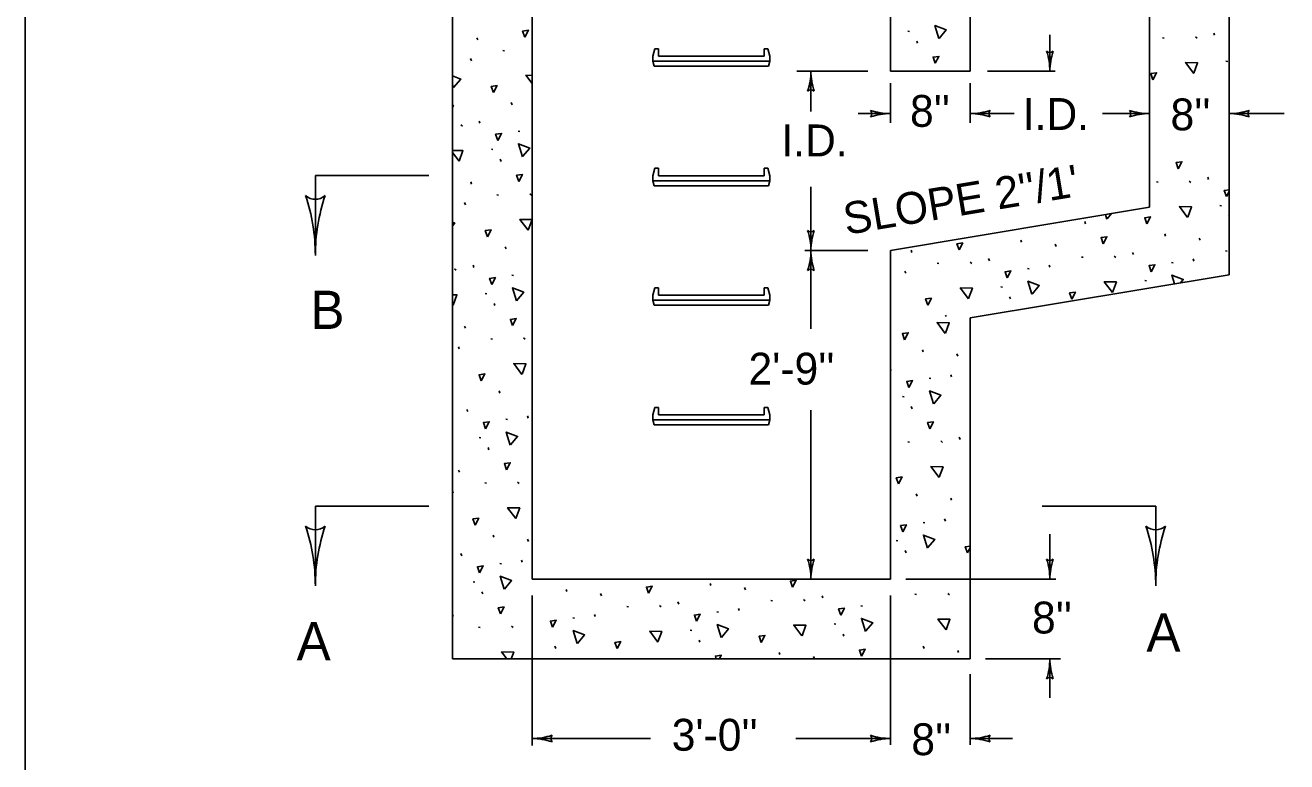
# Model space of a CAD drawing. Extents: x 1007 to 1035.5, y 1000.5 to 1021.5.
# Drawn here: x 1007 to 1014.92, y 1005.58 to 1010.2 of the extents above; entities that cross this region are included whole.
import ezdxf

# ---------------------------------------------------------------- set-up
doc = ezdxf.new("R2010")
doc.units = 0
for name, color, linetype in [('Level 1', 7, 'Continuous'), ('Level 10', 7, 'Continuous'), ('Level 11', 7, 'Continuous')]:
    doc.layers.add(name, color=color, linetype=linetype)

msp = doc.modelspace()

# ---------------------------------------------------------------- linework, layer by layer
at = {"layer": 'Level 1'}
for p, q in [((1010.182, 1006.7249), (1010.182, 1014.0063)), ((1014.057, 1011.9436), (1014.057, 1009.0583)), ((1012.932, 1010.6624), (1012.932, 1009.9124)), ((1009.6819, 1006.2249), (1009.6819, 1010.5062)), ((1012.432, 1010.5062), (1012.432, 1009.9124)), ((1014.557, 1010.5062), (1014.557, 1008.6348)), ((1012.5402, 1010.164), (1012.5506, 1010.1619)), ((1009.8401, 1010.1088), (1009.8348, 1010.1224)), ((1012.6012, 1010.0871), (1012.5959, 1010.1007)), ((1013.432, 1010.1397), (1013.432, 1009.9124)), ((1014.1393, 1010.1223), (1014.1498, 1010.1202)), ((1014.3455, 1010.1277), (1014.356, 1010.1193)), ((1014.4663, 1010.1373), (1014.4611, 1010.151)), ((1009.9991, 1010.042), (1010.0095, 1010.0399)), ((1010.9515, 1010.0529), (1010.9398, 1010.0061)), ((1010.9398, 1009.9748), (1010.9398, 1010.0061)), ((1010.9515, 1010.0529), (1010.9749, 1010.0529)), ((1010.9749, 1010.0061), (1010.9749, 1010.0529)), ((1010.9749, 1010.0061), (1011.6389, 1010.0061)), ((1011.6389, 1010.0061), (1011.6389, 1010.0529)), ((1011.6389, 1010.0529), (1011.6624, 1010.0529)), ((1011.6624, 1010.0529), (1011.6742, 1010.0061)), ((1011.6742, 1010.0061), (1011.6742, 1009.9748)), ((1009.8013, 1009.9782), (1009.796, 1009.9918)), ((1010.9398, 1009.9748), (1011.6742, 1009.9748)), ((1010.9398, 1009.9748), (1010.9476, 1009.9435)), ((1010.9476, 1009.9435), (1011.6663, 1009.9435)), ((1011.6742, 1009.9748), (1011.6663, 1009.9435)), ((1014.5376, 1009.9743), (1014.5481, 1009.9722)), ((1011.8426, 1009.9124), (1012.2883, 1009.9124)), ((1011.932, 1009.9124), (1011.932, 1009.6588)), ((1012.432, 1009.9124), (1012.932, 1009.9124)), ((1013.4652, 1009.9124), (1013.0395, 1009.9124)), ((1012.432, 1009.8371), (1012.432, 1009.5887)), ((1012.932, 1009.8371), (1012.932, 1009.5887)), ((1010.0566, 1009.7018), (1010.0513, 1009.7155)), ((1012.2284, 1009.646), (1012.432, 1009.646)), ((1013.2085, 1009.646), (1012.932, 1009.646)), ((1014.057, 1009.646), (1013.7628, 1009.646)), ((1014.557, 1009.646), (1014.9036, 1009.646)), ((1009.7338, 1009.576), (1009.7443, 1009.5676)), ((1009.8547, 1009.5857), (1009.8494, 1009.5993)), ((1010.0935, 1009.5369), (1010.104, 1009.5348)), ((1009.9259, 1009.4226), (1009.9363, 1009.4205)), ((1009.9869, 1009.3457), (1009.9817, 1009.3593)), ((1010.9515, 1009.3029), (1010.9398, 1009.2561)), ((1010.9515, 1009.3029), (1010.9749, 1009.3029)), ((1010.9749, 1009.2561), (1010.9749, 1009.3029)), ((1011.6389, 1009.2561), (1011.6389, 1009.3029)), ((1011.6389, 1009.3029), (1011.6624, 1009.3029)), ((1011.6624, 1009.3029), (1011.6742, 1009.2561)), ((1008.8211, 1009.2567), (1009.5343, 1009.2567)), ((1008.8211, 1009.2567), (1008.8211, 1008.7567)), ((1009.8018, 1009.2043), (1009.7966, 1009.2179)), ((1010.9398, 1009.2248), (1010.9398, 1009.2561)), ((1010.9398, 1009.2248), (1011.6742, 1009.2248)), ((1010.9398, 1009.2248), (1010.9476, 1009.1935)), ((1010.9749, 1009.2561), (1011.6389, 1009.2561)), ((1011.6742, 1009.2248), (1011.6663, 1009.1935)), ((1011.6742, 1009.2561), (1011.6742, 1009.2248)), ((1014.1011, 1009.2178), (1014.1115, 1009.2156)), ((1014.3073, 1009.2231), (1014.3178, 1009.2148)), ((1014.4281, 1009.2328), (1014.4228, 1009.2464)), ((1009.9608, 1009.1374), (1009.9713, 1009.1353)), ((1010.167, 1009.1428), (1010.1774, 1009.1345)), ((1010.9476, 1009.1935), (1011.6663, 1009.1935)), ((1011.932, 1009.1874), (1011.932, 1008.7874)), ((1009.763, 1009.0736), (1009.7578, 1009.0873)), ((1012.432, 1008.7874), (1014.057, 1009.0583)), ((1014.4993, 1009.0698), (1014.5098, 1009.0677)), ((1014.557, 1009.0016), (1014.5552, 1009.0064)), ((1013.6558, 1008.9546), (1013.6506, 1008.9682)), ((1013.2541, 1008.8393), (1013.2488, 1008.8529)), ((1013.4707, 1008.8132), (1013.4655, 1008.8268)), ((1014.1587, 1008.8776), (1014.1534, 1008.8912)), ((1014.3753, 1008.8514), (1014.37, 1008.865)), ((1010.0183, 1008.7973), (1010.0131, 1008.8109)), ((1011.8934, 1008.7874), (1012.2883, 1008.7874)), ((1011.932, 1008.7874), (1011.932, 1008.2957)), ((1012.432, 1008.7874), (1012.432, 1006.7249)), ((1012.5662, 1008.7749), (1012.5609, 1008.7885)), ((1013.0521, 1008.7232), (1013.0468, 1008.7368)), ((1013.6297, 1008.7463), (1013.6402, 1008.7443)), ((1013.8358, 1008.7518), (1013.8463, 1008.7433)), ((1013.9567, 1008.7614), (1013.9514, 1008.775)), ((1014.3364, 1008.7208), (1014.3312, 1008.7343)), ((1014.5342, 1008.7846), (1014.5447, 1008.7825)), ((1009.6956, 1008.6714), (1009.706, 1008.6631)), ((1009.8163, 1008.6812), (1009.8111, 1008.6948)), ((1012.5273, 1008.6442), (1012.5221, 1008.6578)), ((1012.7251, 1008.7081), (1012.7356, 1008.7059)), ((1012.9313, 1008.7134), (1012.9418, 1008.7051)), ((1013.291, 1008.6744), (1013.3014, 1008.6723)), ((1013.4318, 1008.6825), (1013.4267, 1008.6961)), ((1014.1955, 1008.7127), (1014.206, 1008.7106)), ((1010.0553, 1008.6324), (1010.0657, 1008.6303)), ((1012.932, 1008.3639), (1014.557, 1008.6348)), ((1014.0279, 1008.5983), (1014.0384, 1008.5963)), ((1009.8877, 1008.5181), (1009.8981, 1008.516)), ((1010.9515, 1008.5529), (1010.9398, 1008.5061)), ((1010.9398, 1008.4748), (1010.9398, 1008.5061)), ((1010.9515, 1008.5529), (1010.9749, 1008.5529)), ((1010.9749, 1008.5061), (1010.9749, 1008.5529)), ((1010.9749, 1008.5061), (1011.6389, 1008.5061)), ((1011.6389, 1008.5061), (1011.6389, 1008.5529)), ((1011.6389, 1008.5529), (1011.6624, 1008.5529)), ((1011.6624, 1008.5529), (1011.6742, 1008.5061)), ((1011.6742, 1008.5061), (1011.6742, 1008.4748)), ((1013.1234, 1008.5601), (1013.1338, 1008.558)), ((1013.1844, 1008.4832), (1013.1792, 1008.4968)), ((1009.9487, 1008.4412), (1009.9434, 1008.4548)), ((1010.9398, 1008.4748), (1011.6742, 1008.4748)), ((1010.9398, 1008.4748), (1010.9476, 1008.4435)), ((1010.9476, 1008.4435), (1011.6663, 1008.4435)), ((1011.6742, 1008.4748), (1011.6663, 1008.4435)), ((1012.7806, 1008.3733), (1012.7774, 1008.3815)), ((1012.932, 1008.3639), (1012.932, 1006.2249)), ((1009.7636, 1008.2998), (1009.7583, 1008.3133)), ((1009.7248, 1008.1691), (1009.7195, 1008.1827)), ((1009.9225, 1008.2329), (1009.933, 1008.2308)), ((1010.1287, 1008.2383), (1010.1392, 1008.2299)), ((1012.6371, 1008.1508), (1012.6318, 1008.1643)), ((1012.8537, 1008.1246), (1012.8485, 1008.1382)), ((1012.4351, 1008.0346), (1012.432, 1008.0426)), ((1012.674, 1007.9858), (1012.6844, 1007.9838)), ((1012.8148, 1007.9939), (1012.8097, 1008.0075)), ((1009.9801, 1007.8928), (1009.9748, 1007.9064)), ((1012.5064, 1007.8715), (1012.5168, 1007.8694)), ((1009.7781, 1007.7766), (1009.7728, 1007.7903)), ((1010.9515, 1007.8029), (1010.9398, 1007.7561)), ((1010.9515, 1007.8029), (1010.9749, 1007.8029)), ((1010.9749, 1007.7561), (1010.9749, 1007.8029)), ((1011.6389, 1007.7561), (1011.6389, 1007.8029)), ((1011.6389, 1007.8029), (1011.6624, 1007.8029)), ((1011.6624, 1007.8029), (1011.6742, 1007.7561)), ((1011.932, 1007.7861), (1011.932, 1006.7249)), ((1012.5674, 1007.7946), (1012.5622, 1007.8082)), ((1010.017, 1007.7278), (1010.0274, 1007.7258)), ((1010.1578, 1007.7359), (1010.1527, 1007.7495)), ((1010.9398, 1007.7248), (1010.9398, 1007.7561)), ((1010.9398, 1007.7248), (1011.6742, 1007.7248)), ((1010.9398, 1007.7248), (1010.9476, 1007.6935)), ((1010.9749, 1007.7561), (1011.6389, 1007.7561)), ((1011.6742, 1007.7248), (1011.6663, 1007.6935)), ((1011.6742, 1007.7561), (1011.6742, 1007.7248)), ((1010.9476, 1007.6935), (1011.6663, 1007.6935)), ((1009.8493, 1007.6135), (1009.8598, 1007.6114)), ((1009.9104, 1007.5366), (1009.9052, 1007.5503)), ((1012.5413, 1007.5863), (1012.5518, 1007.5843)), ((1012.7474, 1007.5918), (1012.7579, 1007.5833)), ((1012.8683, 1007.6014), (1012.863, 1007.6151)), ((1009.7253, 1007.3953), (1009.7201, 1007.4088)), ((1009.8843, 1007.3283), (1009.8948, 1007.3263)), ((1010.0904, 1007.3338), (1010.1009, 1007.3254)), ((1009.6864, 1007.2645), (1009.6819, 1007.2763)), ((1012.5988, 1007.2462), (1012.5936, 1007.2598)), ((1012.8154, 1007.22), (1012.8103, 1007.2337)), ((1008.8211, 1007.1828), (1009.5343, 1007.1828)), ((1008.8211, 1007.1828), (1008.8211, 1006.6828)), ((1014.0963, 1007.1828), (1013.3832, 1007.1828)), ((1014.0963, 1007.1828), (1014.0963, 1006.6828)), ((1012.6358, 1007.0813), (1012.6462, 1007.0792)), ((1012.7766, 1007.0893), (1012.7714, 1007.1029)), ((1009.9418, 1006.9883), (1009.9366, 1007.0018)), ((1013.432, 1007.0065), (1013.432, 1006.7249)), ((1010.1584, 1006.9621), (1010.1532, 1006.9757)), ((1012.4681, 1006.9669), (1012.4786, 1006.9648)), ((1009.7398, 1006.8721), (1009.7346, 1006.8857)), ((1010.1196, 1006.8313), (1010.1143, 1006.845)), ((1012.5292, 1006.89), (1012.5239, 1006.9037)), ((1009.9787, 1006.8233), (1009.9892, 1006.8213)), ((1009.8111, 1006.709), (1009.8216, 1006.7069)), ((1012.432, 1006.7249), (1010.182, 1006.7249)), ((1011.3046, 1006.6849), (1011.2993, 1006.6985)), ((1012.2091, 1006.7232), (1012.2084, 1006.7249)), ((1012.5284, 1006.7249), (1013.4698, 1006.7249)), ((1009.8722, 1006.6321), (1009.8669, 1006.6457)), ((1010.182, 1006.622), (1010.182, 1005.6802)), ((1010.4, 1006.6466), (1010.3948, 1006.6603)), ((1010.6166, 1006.6204), (1010.6114, 1006.6341)), ((1011.5212, 1006.6588), (1011.5159, 1006.6723)), ((1011.8863, 1006.5973), (1011.8968, 1006.5889)), ((1012.0071, 1006.607), (1012.0018, 1006.6206)), ((1012.432, 1006.622), (1012.432, 1005.6858)), ((1012.5847, 1006.6302), (1012.5952, 1006.6281)), ((1012.7908, 1006.6356), (1012.8013, 1006.6272)), ((1010.7756, 1006.5536), (1010.7861, 1006.5515)), ((1010.9818, 1006.559), (1010.9923, 1006.5507)), ((1011.1026, 1006.5688), (1011.0973, 1006.5823)), ((1011.3414, 1006.52), (1011.3519, 1006.5178)), ((1011.4823, 1006.528), (1011.4771, 1006.5417)), ((1011.6801, 1006.5919), (1011.6906, 1006.5898)), ((1012.246, 1006.5583), (1012.2564, 1006.5562)), ((1009.687, 1006.4907), (1009.6819, 1006.504)), ((1010.4369, 1006.4817), (1010.4473, 1006.4796)), ((1010.5778, 1006.4898), (1010.5726, 1006.5033)), ((1012.0784, 1006.4439), (1012.0888, 1006.4418)), ((1009.846, 1006.4238), (1009.8564, 1006.4218)), ((1010.0522, 1006.4293), (1010.0627, 1006.4208)), ((1011.1738, 1006.4057), (1011.1843, 1006.4035)), ((1012.1394, 1006.367), (1012.1342, 1006.3806)), ((1010.3303, 1006.2904), (1010.3251, 1006.3041)), ((1011.2349, 1006.3288), (1011.2297, 1006.3423)), ((1012.6423, 1006.29), (1012.637, 1006.3037)), ((1009.6819, 1006.2249), (1012.932, 1006.2249)), ((1010.8288, 1006.2249), (1010.8279, 1006.2271)), ((1011.7377, 1006.2518), (1011.7324, 1006.2653)), ((1011.9543, 1006.2256), (1011.9491, 1006.2392)), ((1012.8588, 1006.2638), (1012.8536, 1006.2775)), ((1013.0274, 1006.2249), (1013.4977, 1006.2249)), ((1013.432, 1006.2249), (1013.432, 1005.9811)), ((1012.932, 1006.1295), (1012.932, 1005.6858)), ((1010.182, 1005.7249), (1010.9242, 1005.7249)), ((1011.8377, 1005.7249), (1012.432, 1005.7249)), ((1012.932, 1005.7249), (1013.1968, 1005.7249))]:
    msp.add_line(p, q, dxfattribs=at)
for points in [[(1010.1362, 1010.1247), (1010.1225, 1010.1634), (1010.1592, 1010.1686), (1010.1362, 1010.1247)], [(1012.7356, 1010.1168), (1012.7105, 1010.1985), (1012.7817, 1010.1713), (1012.7367, 1010.1179)], [(1012.7121, 1009.9615), (1012.6985, 1010.0003), (1012.7351, 1010.0054), (1012.7121, 1009.9615)], [(1014.335, 1009.8987), (1014.2835, 1009.9668), (1014.3597, 1009.9655), (1014.3357, 1009.8999)], [(1009.6819, 1009.883), (1009.7343, 1009.863), (1009.6893, 1009.8097)], [(1010.182, 1009.8353), (1010.1433, 1009.8865), (1010.182, 1009.8858)], [(1014.0793, 1009.8583), (1014.0658, 1009.8969), (1014.1023, 1009.9022), (1014.0793, 1009.8583)], [(1009.6883, 1009.8086), (1009.6819, 1009.8292)], [(1009.9391, 1009.778), (1009.9254, 1009.8167), (1009.9621, 1009.8219), (1009.9391, 1009.778)], [(1009.6819, 1009.6963), (1009.6878, 1009.6972), (1009.6819, 1009.686)], [(1009.9666, 1009.4779), (1009.953, 1009.5166), (1009.9897, 1009.5218), (1009.9666, 1009.4779)], [(1010.1213, 1009.3755), (1010.0963, 1009.4571), (1010.1674, 1009.4299), (1010.1224, 1009.3765)], [(1009.6819, 1009.4149), (1009.748, 1009.4138), (1009.724, 1009.3483)], [(1009.7233, 1009.3469), (1009.6819, 1009.4018)], [(1014.2382, 1009.3004), (1014.2246, 1009.3391), (1014.2612, 1009.3443), (1014.2382, 1009.3004)], [(1010.0978, 1009.2201), (1010.0843, 1009.2588), (1010.1209, 1009.2641), (1010.0978, 1009.2201)], [(1014.54, 1009.125), (1014.5264, 1009.1638), (1014.557, 1009.1682)], [(1014.557, 1009.1574), (1014.54, 1009.125)], [(1014.2968, 1008.9941), (1014.2453, 1009.0622), (1014.3214, 1009.061), (1014.2974, 1008.9954)], [(1010.1565, 1008.9138), (1010.105, 1008.9819), (1010.1812, 1008.9807), (1010.1571, 1008.9152)], [(1013.7903, 1008.9843), (1013.7817, 1009.0123)], [(1013.8193, 1009.0187), (1013.7913, 1008.9854)], [(1014.0411, 1008.9537), (1014.0275, 1008.9924), (1014.0641, 1008.9977), (1014.0411, 1008.9537)], [(1009.6819, 1008.9639), (1009.696, 1008.9585), (1009.6819, 1008.9418)], [(1009.9008, 1008.8734), (1009.8872, 1008.9122), (1009.9238, 1008.9173), (1009.9008, 1008.8734)], [(1012.8623, 1008.7908), (1012.8486, 1008.8294), (1012.8853, 1008.8347), (1012.8623, 1008.7908)], [(1013.7668, 1008.829), (1013.7532, 1008.8677), (1013.7898, 1008.8729), (1013.7668, 1008.829)], [(1013.1641, 1008.6153), (1013.1505, 1008.6541), (1013.1871, 1008.6593), (1013.1641, 1008.6153)], [(1014.0687, 1008.6536), (1014.055, 1008.6923), (1014.0917, 1008.6976), (1014.0687, 1008.6536)], [(1009.9283, 1008.5733), (1009.9148, 1008.6121), (1009.9513, 1008.6173), (1009.9283, 1008.5733)], [(1013.3188, 1008.5129), (1013.2938, 1008.5946), (1013.3649, 1008.5673), (1013.3199, 1008.514)], [(1013.8253, 1008.5227), (1013.7738, 1008.5908), (1013.85, 1008.5896), (1013.826, 1008.524)], [(1014.2153, 1008.5778), (1014.1983, 1008.6328), (1014.2694, 1008.6056), (1014.251, 1008.5838)], [(1009.6819, 1008.5098), (1009.7098, 1008.5093), (1009.6857, 1008.4438)], [(1010.0831, 1008.4709), (1010.058, 1008.5526), (1010.1292, 1008.5253), (1010.0842, 1008.472)], [(1012.9208, 1008.4844), (1012.8693, 1008.5525), (1012.9455, 1008.5513), (1012.9214, 1008.4858)], [(1013.5697, 1008.4823), (1013.5561, 1008.521), (1013.5927, 1008.5263), (1013.5697, 1008.4823)], [(1009.6851, 1008.4424), (1009.6819, 1008.4466)], [(1012.6652, 1008.444), (1012.6515, 1008.4828), (1012.6882, 1008.488), (1012.6652, 1008.444)], [(1010.0596, 1008.3156), (1010.046, 1008.3543), (1010.0826, 1008.3595), (1010.0596, 1008.3156)], [(1012.5195, 1008.2268), (1012.5059, 1008.2656), (1012.5426, 1008.2708), (1012.5195, 1008.2268)], [(1012.7753, 1008.2673), (1012.7238, 1008.3353), (1012.7999, 1008.3341), (1012.7758, 1008.2686)], [(1010.1183, 1008.0093), (1010.0667, 1008.0774), (1010.1429, 1008.0762), (1010.1188, 1008.0106)], [(1009.8625, 1007.9688), (1009.8489, 1008.0076), (1009.8855, 1008.0128), (1009.8625, 1007.9688)], [(1012.5471, 1007.9268), (1012.5335, 1007.9655), (1012.5701, 1007.9708), (1012.5471, 1007.9268)], [(1012.7018, 1007.8243), (1012.6768, 1007.906), (1012.7479, 1007.8788), (1012.7029, 1007.8254)], [(1009.8901, 1007.6688), (1009.8765, 1007.7075), (1009.9131, 1007.7128), (1009.8901, 1007.6688)], [(1012.6783, 1007.669), (1012.6648, 1007.7078), (1012.7013, 1007.7129), (1012.6783, 1007.669)], [(1010.0448, 1007.5664), (1010.0198, 1007.648), (1010.0908, 1007.6208), (1010.0458, 1007.5674)], [(1010.0213, 1007.411), (1010.0078, 1007.4498), (1010.0443, 1007.455), (1010.0213, 1007.411)], [(1012.737, 1007.3627), (1012.6854, 1007.4308), (1012.7617, 1007.4296), (1012.7376, 1007.364)], [(1012.4813, 1007.3223), (1012.4677, 1007.361), (1012.5043, 1007.3663), (1012.4813, 1007.3223)], [(1010.0799, 1007.1048), (1010.0284, 1007.1728), (1010.1046, 1007.1716), (1010.0806, 1007.1061)], [(1009.8243, 1007.0643), (1009.8107, 1007.1031), (1009.8473, 1007.1083), (1009.8243, 1007.0643)], [(1012.5088, 1007.0223), (1012.4953, 1007.0609), (1012.5318, 1007.0662), (1012.5088, 1007.0223)], [(1012.6636, 1006.9198), (1012.6385, 1007.0014), (1012.7096, 1006.9743), (1012.6646, 1006.9208)], [(1012.9144, 1006.8892), (1012.9008, 1006.9278), (1012.932, 1006.9323)], [(1012.932, 1006.9228), (1012.9144, 1006.8892)], [(1009.8518, 1006.7643), (1009.8382, 1006.803), (1009.8748, 1006.8083), (1009.8518, 1006.7643)], [(1010.0066, 1006.6618), (1009.9814, 1006.7435), (1010.0526, 1006.7163), (1010.0076, 1006.6629)], [(1010.9127, 1006.6363), (1010.8991, 1006.675), (1010.9357, 1006.6803), (1010.9127, 1006.6363)], [(1011.8173, 1006.6746), (1011.8036, 1006.7133), (1011.8403, 1006.7185), (1011.8173, 1006.6746)], [(1009.9831, 1006.5065), (1009.9695, 1006.5453), (1010.0061, 1006.5504), (1009.9831, 1006.5065)], [(1012.1191, 1006.4992), (1012.1055, 1006.5379), (1012.1421, 1006.5432), (1012.1191, 1006.4992)], [(1010.31, 1006.4227), (1010.2964, 1006.4614), (1010.333, 1006.4666), (1010.31, 1006.4227)], [(1011.2145, 1006.4609), (1011.2009, 1006.4997), (1011.2376, 1006.5049), (1011.2145, 1006.4609)], [(1011.3693, 1006.3585), (1011.3442, 1006.4401), (1011.4153, 1006.4129), (1011.3703, 1006.3596)], [(1011.8758, 1006.3683), (1011.8243, 1006.4363), (1011.9005, 1006.4352), (1011.8764, 1006.3696)], [(1012.2738, 1006.3968), (1012.2488, 1006.4784), (1012.3199, 1006.4512), (1012.2749, 1006.3978)], [(1012.7803, 1006.4065), (1012.7288, 1006.4746), (1012.805, 1006.4734), (1012.781, 1006.4078)], [(1010.4648, 1006.3203), (1010.4397, 1006.4018), (1010.5108, 1006.3747), (1010.4658, 1006.3213)], [(1010.9713, 1006.33), (1010.9198, 1006.3981), (1010.9959, 1006.3968), (1010.9719, 1006.3313)], [(1011.6202, 1006.3278), (1011.6065, 1006.3666), (1011.6432, 1006.3718), (1011.6202, 1006.3278)], [(1010.7156, 1006.2896), (1010.702, 1006.3283), (1010.7386, 1006.3335), (1010.7156, 1006.2896)], [(1012.2503, 1006.2414), (1012.2368, 1006.2802), (1012.2733, 1006.2853), (1012.2503, 1006.2414)], [(1010.023, 1006.2249), (1009.9902, 1006.2683), (1010.0663, 1006.2671), (1010.0509, 1006.2249)], [(1011.3382, 1006.2249), (1011.3322, 1006.2418), (1011.3688, 1006.2471), (1011.3573, 1006.2249)]]:
    msp.add_lwpolyline(points, dxfattribs=at)
for centre, radius, start, end in [((1013.432, 1010.0611), 0.0313, 228.7746, 310.89129), ((1013.0411, 1009.9124), 0.3909, 0, 18.66878), ((1013.8229, 1009.9124), 0.3909, 161.34716, 179.99389), ((1011.5411, 1009.9124), 0.3909, 341.34716, 359.99389), ((1012.3229, 1009.9124), 0.3909, 179.98778, 180), ((1012.3229, 1009.9124), 0.3909, 180, 198.66878), ((1013.0411, 1009.9124), 0.3909, 359.98778, 0), ((1011.932, 1009.7638), 0.0313, 48.7746, 130.89129), ((1012.2833, 1009.646), 0.0313, 318.7746, 40.89129), ((1012.432, 1009.2551), 0.3909, 90, 108.66878), ((1012.432, 1010.0369), 0.3909, 251.34716, 269.99389), ((1012.432, 1009.2551), 0.3909, 89.98778, 90), ((1012.932, 1010.0369), 0.3909, 269.98778, 270), ((1012.932, 1010.0369), 0.3909, 270, 288.66878), ((1012.932, 1009.2551), 0.3909, 71.34716, 89.99389), ((1013.0807, 1009.646), 0.0313, 138.7746, 220.89129), ((1013.9083, 1009.646), 0.0313, 318.7746, 40.89129), ((1014.057, 1009.2551), 0.3909, 90, 108.66878), ((1014.057, 1010.0369), 0.3909, 251.34716, 269.99389), ((1014.057, 1009.2551), 0.3909, 89.98778, 90), ((1014.557, 1010.0369), 0.3909, 269.98778, 270), ((1014.557, 1010.0369), 0.3909, 270, 288.66878), ((1014.557, 1009.2551), 0.3909, 71.34716, 89.99389), ((1014.7057, 1009.646), 0.0313, 138.7746, 220.89129), ((1007.6492, 1008.7567), 1.1719, 0.00611, 18.65284), ((1008.821, 1009.2023), 0.0938, 229.10871, 311.2254), ((1009.993, 1008.7567), 1.1719, 161.33122, 180), ((1011.932, 1008.9361), 0.0313, 228.7746, 310.89129), ((1011.5411, 1008.7874), 0.3909, 0, 18.66878), ((1012.3229, 1008.7874), 0.3909, 161.34716, 179.99389), ((1009.993, 1008.7567), 1.1719, 180, 180.01223), ((1011.5411, 1008.7874), 0.3909, 341.34716, 359.99389), ((1012.3229, 1008.7874), 0.3909, 179.98778, 180), ((1011.5411, 1008.7874), 0.3909, 359.98778, 0), ((1012.3229, 1008.7874), 0.3909, 180, 198.66878), ((1011.932, 1008.6388), 0.0313, 48.7746, 130.89129), ((1007.6492, 1006.6828), 1.1719, 0.00611, 18.65284), ((1008.821, 1007.1285), 0.0938, 229.10871, 311.2254), ((1009.993, 1006.6828), 1.1719, 161.33122, 180), ((1014.0965, 1007.1285), 0.0938, 228.7746, 310.89129), ((1012.9245, 1006.6828), 1.1719, 0, 18.66878), ((1015.2682, 1006.6828), 1.1719, 161.34716, 179.99389), ((1011.932, 1006.8736), 0.0313, 228.7746, 310.89129), ((1011.5411, 1006.7249), 0.3909, 0, 18.66878), ((1012.3229, 1006.7249), 0.3909, 161.34716, 179.99389), ((1013.432, 1006.8736), 0.0313, 228.7746, 310.89129), ((1013.0411, 1006.7249), 0.3909, 0, 18.66878), ((1013.8229, 1006.7249), 0.3909, 161.34716, 179.99389), ((1009.993, 1006.6828), 1.1719, 180, 180.01223), ((1011.5411, 1006.7249), 0.3909, 359.98778, 0), ((1013.0411, 1006.7249), 0.3909, 359.98778, 0), ((1012.9245, 1006.6828), 1.1719, 359.98778, 0), ((1013.0411, 1006.2249), 0.3909, 341.34716, 359.99389), ((1013.8229, 1006.2249), 0.3909, 179.98778, 180), ((1013.8229, 1006.2249), 0.3909, 180, 198.66878), ((1013.432, 1006.0763), 0.0313, 48.7746, 130.89129), ((1010.182, 1006.1159), 0.3909, 269.98778, 270), ((1010.182, 1006.1159), 0.3909, 270, 288.66878), ((1010.182, 1005.334), 0.3909, 71.34716, 89.99389), ((1010.3307, 1005.7249), 0.0313, 138.7746, 220.89129), ((1012.2833, 1005.725), 0.0313, 318.7746, 40.89129), ((1012.432, 1005.334), 0.3909, 90, 108.66878), ((1012.432, 1006.1159), 0.3909, 251.34716, 269.99389), ((1012.432, 1005.334), 0.3909, 89.98778, 90), ((1012.932, 1006.1159), 0.3909, 269.98778, 270), ((1012.932, 1006.1159), 0.3909, 270, 288.66878), ((1012.932, 1005.334), 0.3909, 71.34716, 89.99389), ((1013.0807, 1005.7249), 0.0313, 138.7746, 220.89129)]:
    msp.add_arc(centre, radius, start, end, dxfattribs=at)
at = {"layer": 'Level 10'}
msp.add_line((1007, 1021.5), (1007, 1000.5), dxfattribs=at)
at = {"layer": 'Level 11'}
msp.add_lwpolyline([(1007, 1000.5), (1035.5, 1000.5), (1035.5, 1021.5), (1007, 1021.5)], close=True, dxfattribs=at)

# ---------------------------------------------------------------- texts
at = {"layer": 'Level 1'}
for s, height, p in [("8''", 0.2, (1012.5541, 1009.5631)), ('I.D.', 0.2, (1013.2618, 1009.5433)), ("8''", 0.2, (1014.1893, 1009.541)), ('I.D.', 0.2, (1011.7466, 1009.3778)), ('B', 0.24, (1008.7903, 1008.2948)), ("2'-9''", 0.2, (1011.5403, 1007.9457)), ("8''", 0.2, (1013.3199, 1006.384)), ('A', 0.24, (1008.7036, 1006.2155)), ('A', 0.24, (1014.0382, 1006.2704)), ("3'-0''", 0.2, (1011.0583, 1005.6484)), ("8''", 0.2, (1012.5623, 1005.6205))]:
    msp.add_text(s, height=height, dxfattribs=at).set_placement(p)
msp.add_text("SLOPE 2''/1'", height=0.199999, rotation=9.46232, dxfattribs=at).set_placement((1012.1538, 1008.8849))

doc.saveas('drawing.dxf')
